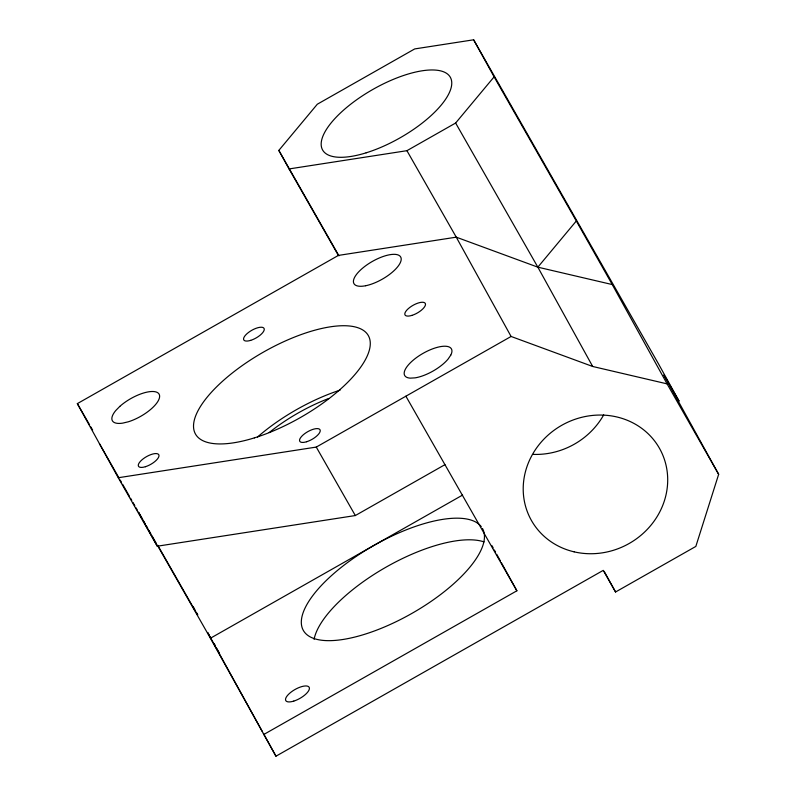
<?xml version="1.0" encoding="UTF-8"?>
<svg xmlns="http://www.w3.org/2000/svg" width="796" height="796" viewBox="0 0 796 796"><rect width="100%" height="100%" fill="white"/><g stroke="black" fill="none" stroke-linecap="round" stroke-linejoin="round"><path stroke-width="1.19" d="M718.659 474.307L667.078 383.861L612.243 284.56L537.847 267.167L456.257 237.168L338.39 255.416L289.057 168.941L278.829 150.414L317.305 104.226L414.706 48.924L473.64 39.8L658.63 364.11L679.087 401.164L663.834 375.006L718.659 474.307L695.833 546.424L615.567 591.995L603.239 570.374L275.953 756.2L210.423 638.243L157.548 545.539M289.057 168.941L406.925 150.683L455.63 123.032L494.107 76.854L473.64 39.8M667.078 383.861L592.682 366.478L537.847 267.167L576.314 220.989L494.107 76.854M444.944 464.665L355.324 515.549L157.309 546.205L118.256 477.739L77.341 403.632L338.39 255.416M118.256 477.739L316.271 447.083L511.092 336.469L592.682 366.478M210.423 638.243L462.605 495.062M263.615 734.579L516.883 590.791L501.47 562.881M195.04 610.532L197.746 614.93L196.582 612.791M77.341 403.632L89.58 424.785M90.804 426.905L92.644 430.079M194.433 609.487L157.668 545.141M455.63 123.032L537.847 267.167M406.925 150.683L456.257 237.168L511.092 336.469M278.829 150.414L338.957 255.824M405.89 396.199L516.883 590.791M316.271 447.083L355.324 515.549M207.796 632.73L208.97 634.79M210.144 636.85L211.318 638.909M216.602 648.173L219.537 653.317M99.43 443.651L118.962 477.889M120.176 480.028L121.4 482.167M122.624 484.306L129.33 496.077M130.554 498.216L131.778 500.356M132.992 502.495L134.822 505.699M136.046 507.838L137.27 509.977M145.25 523.977L138.484 512.117L142.016 518.514M146.484 526.136L147.708 528.285M148.942 530.444L150.782 533.678M152.016 535.837L156.314 543.379M576.314 220.989L612.243 284.56M193.11 606.502L195.418 610.651M604.174 571.349L615.567 591.995M491.988 545.708L493.172 547.857M494.356 550.006L495.54 552.145M496.724 554.295L500.286 560.732M214.144 643.556L215.348 645.725M207.806 632.78L262.202 731.295M263.396 733.464L275.953 756.2M143.19 520.644L157.309 546.205M603.686 414.915A73.481 68.028 -28.9 0 1 533.171 454.387M482.505 528.534A103.052 38.934 -29.7 0 1 366.07 633.845A103.052 38.934 -29.7 0 1 329.196 577.697A103.052 38.934 -29.7 0 1 481.262 526.654M314.092 639.327A103.052 38.934 -29.7 0 1 385.423 567.508A103.052 38.934 -29.7 0 1 484.048 541.907M269.187 432.556A89.61 33.86 -29.7 0 1 328.708 398.468M257.536 437.014A99.47 37.581 -29.7 0 1 340.111 390.13M450.755 355.155L448.058 359.105A26.885 10.159 -29.7 0 1 414.995 377.871L410.268 378.14A26.885 10.159 -29.7 0 1 423.144 353.305A26.885 10.159 -29.7 0 1 450.755 355.155M119.808 406.398L115.738 410.557A26.885 10.159 -29.7 0 0 122.683 423.134L128.305 421.8A26.885 10.159 -29.7 0 0 159.12 394.189A26.885 10.159 -29.7 0 0 119.808 406.398M366.14 152.822A73.481 27.76 -29.7 0 0 450.367 77.351A73.481 27.76 -29.7 0 0 342.897 110.724A73.481 27.76 -29.7 0 0 366.14 152.822M574.115 551.837A73.481 68.028 -28.9 0 0 665.904 464.645A73.481 68.028 -28.9 0 0 546.364 436.696A73.481 68.028 -28.9 0 0 574.115 551.837M293.754 701.107A13.442 5.074 -29.7 0 0 309.166 687.306A13.442 5.074 -29.7 0 0 289.505 693.406A13.442 5.074 -29.7 0 0 293.754 701.107M365.722 285.724A26.885 10.159 -29.7 0 0 401.204 258.959A26.885 10.159 -29.7 0 0 365.026 266.242A26.885 10.159 -29.7 0 0 365.722 285.724M254.382 437.88A99.47 37.581 -29.7 0 0 368.399 335.723A99.47 37.581 -29.7 0 0 222.92 380.896A99.47 37.581 -29.7 0 0 254.382 437.88M145.429 466.705A11.651 4.398 -29.7 0 0 158.782 454.735A11.651 4.398 -29.7 0 0 141.738 460.028A11.651 4.398 -29.7 0 0 145.429 466.705M250.69 340.36A11.651 4.398 -29.7 0 0 264.043 328.39A11.651 4.398 -29.7 0 0 247.009 333.683A11.651 4.398 -29.7 0 0 250.69 340.36M411.93 315.385A11.651 4.398 -29.7 0 0 425.283 303.425A11.651 4.398 -29.7 0 0 408.249 308.709A11.651 4.398 -29.7 0 0 411.93 315.385M306.669 441.73A11.651 4.398 -29.7 0 0 320.022 429.77A11.651 4.398 -29.7 0 0 302.978 435.064A11.651 4.398 -29.7 0 0 306.669 441.73"/></g></svg>
